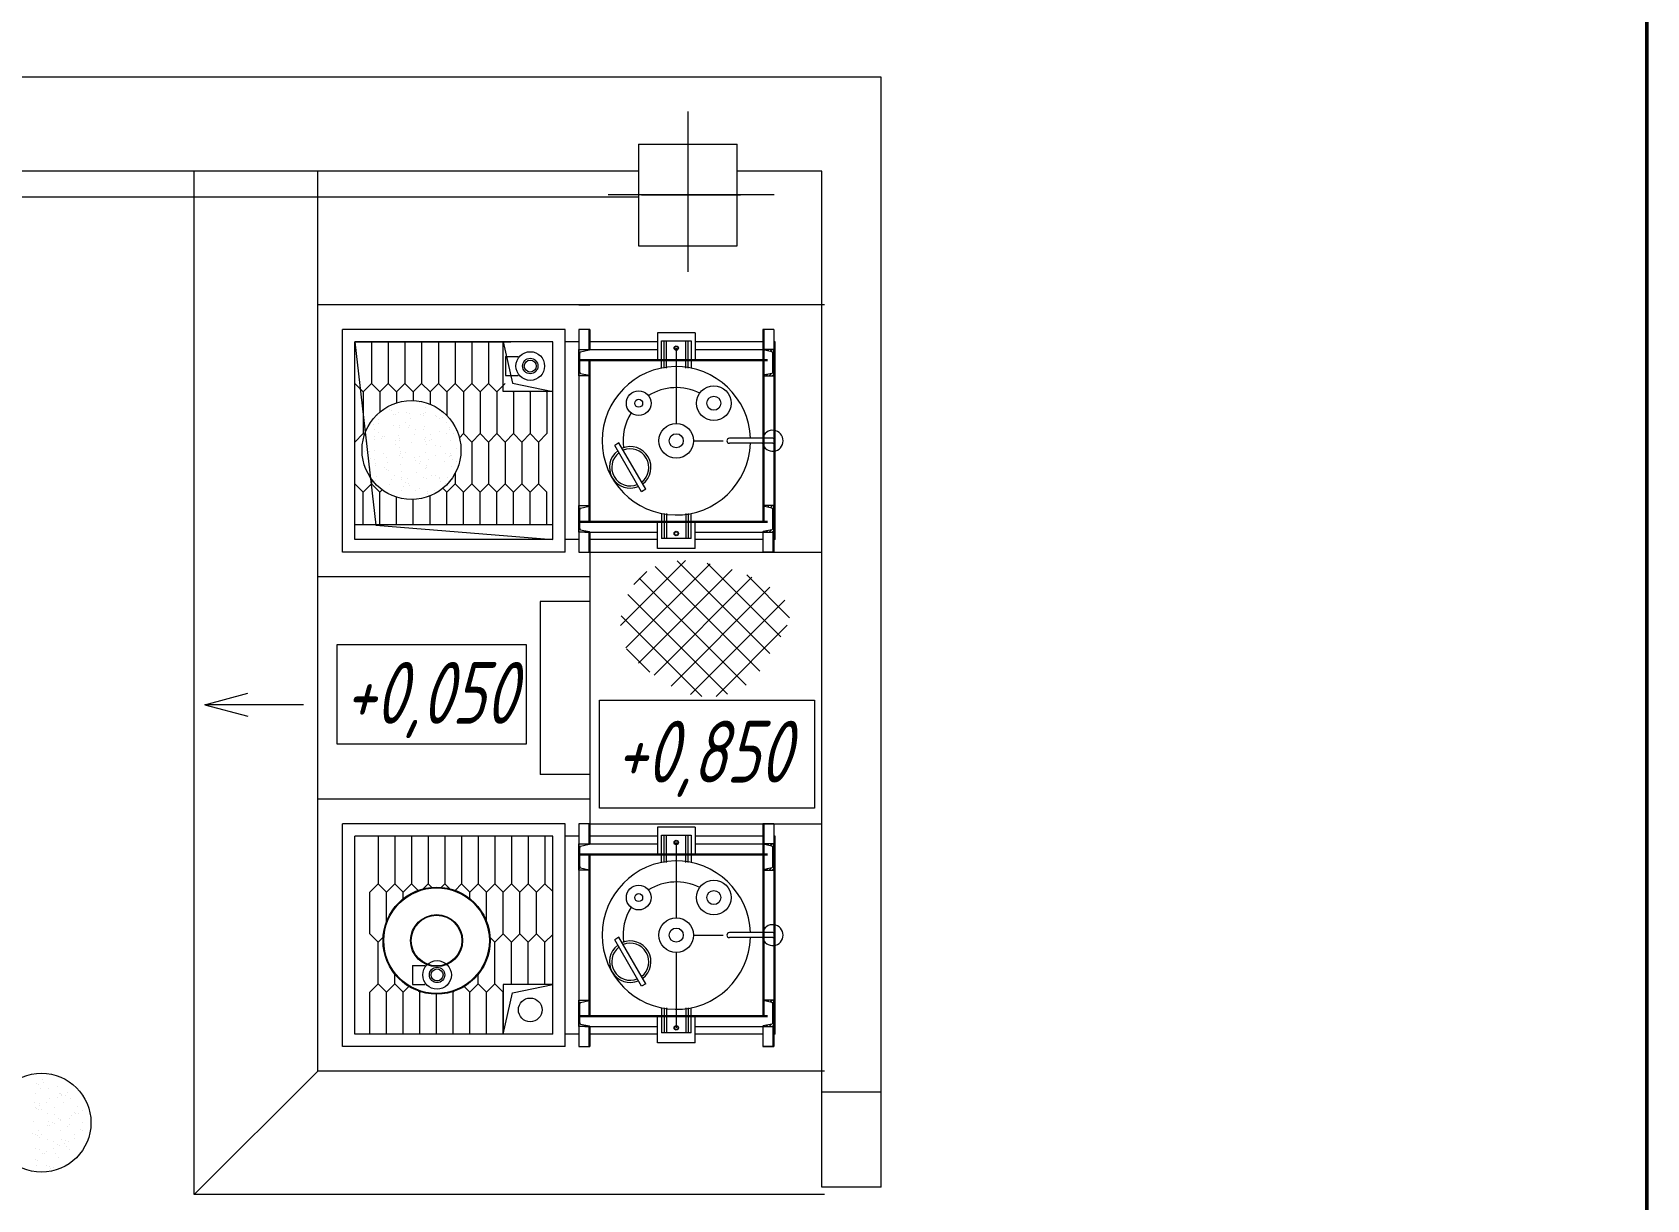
# Model space of a CAD drawing. Header units: millimetres. Extents: x 1337 to 8186, y 1899 to 5236.
# Drawn here: x 5455.2 to 5549.3, y 2751.4 to 2819.5 of the extents above; entities that cross this region are included whole.
import ezdxf

# ---------------------------------------------------------------- set-up
doc = ezdxf.new("R2010")
doc.units = ezdxf.units.MM
for name, color, linetype, lineweight in [('Линия связи (Вновь)', 3, 'Continuous', 60), ('Строительный', 251, 'Continuous', 13), ('Формат - толстая линия', 7, 'Continuous', 50)]:
    doc.layers.add(name, color=color, linetype=linetype, lineweight=lineweight)
doc.styles.add('Simplex', font='simplex.shx', dxfattribs={"width": 0.7, "oblique": 15})

# ---------------------------------------------------------------- blocks, each defined once
blk = doc.blocks.new('A$C178B2837')
at = {"layer": 'Строительный', "ltscale": 100}
for p, q in [((657.963, 402.514), (589.363, 402.514)), ((657.963, 357.603), (657.963, 402.514)), ((657.963, 357.603), (657.963, 402.514)), ((650.143, 401.12), (650.143, 394.633)), ((648.143, 399.803), (648.143, 395.692)), ((648.143, 399.803), (652.143, 399.803)), ((652.143, 395.692), (652.143, 399.803)), ((648.143, 398.714), (597.163, 398.714)), ((630.177, 357.303), (630.177, 398.714)), ((635.177, 362.303), (635.177, 398.714)), ((655.563, 398.714), (652.143, 398.714)), ((655.563, 398.714), (652.143, 398.714)), ((655.563, 357.603), (655.563, 398.714)), ((655.563, 357.603), (655.563, 398.714)), ((655.563, 357.603), (655.563, 398.714)), ((653.637, 397.747), (646.917, 397.747)), ((648.277, 397.747), (652.277, 397.747)), ((648.163, 397.658), (597.163, 397.658)), ((648.143, 395.692), (652.143, 395.692)), ((655.677, 393.303), (635.177, 393.303)), ((645.733, 393.303), (646.177, 393.303)), ((636.177, 383.303), (636.177, 392.303)), ((645.177, 392.303), (636.177, 392.303)), ((645.177, 383.303), (645.177, 392.303)), ((646.177, 392.303), (645.733, 392.303)), ((645.733, 392.303), (645.733, 383.303)), ((646.14, 392.303), (646.14, 391.5)), ((646.177, 392.303), (646.177, 391.5)), ((648.912, 392.165), (648.912, 391.056)), ((650.442, 392.165), (648.912, 392.165)), ((650.442, 392.165), (650.442, 391.056)), ((653.177, 392.303), (653.177, 384.551)), ((653.621, 392.303), (653.177, 392.303)), ((653.177, 392.303), (653.177, 384.551)), ((653.214, 392.303), (653.214, 384.551)), ((653.621, 392.303), (653.621, 383.803)), ((636.677, 383.803), (636.677, 391.803)), ((644.677, 391.803), (636.677, 391.803)), ((636.677, 391.803), (637.525, 384.386)), ((644.677, 391.803), (636.677, 391.803)), ((636.677, 391.803), (642.981, 391.803)), ((636.677, 384.41), (636.677, 391.803)), ((637.352, 391.803), (637.352, 390.116)), ((638.027, 391.803), (638.027, 390.116)), ((638.702, 391.803), (638.702, 390.116)), ((639.377, 391.803), (639.377, 390.116)), ((640.052, 391.803), (640.052, 390.116)), ((640.727, 391.803), (640.727, 390.116)), ((641.402, 391.803), (641.402, 390.116)), ((642.077, 391.803), (642.077, 390.116)), ((642.677, 389.803), (642.677, 391.803)), ((642.677, 391.803), (643.049, 390.135)), ((644.677, 383.803), (644.677, 391.803)), ((645.733, 391.803), (645.177, 391.803)), ((645.733, 390.428), (645.733, 391.5)), ((645.733, 391.5), (646.177, 391.5)), ((645.771, 390.58), (645.771, 391.352)), ((645.806, 391.402), (646.156, 391.477)), ((645.981, 391.5), (648.912, 391.5)), ((648.912, 391.803), (646.177, 391.803)), ((649.077, 390.743), (649.077, 391.853)), ((649.077, 391.853), (650.277, 391.853)), ((649.194, 390.743), (649.194, 391.853)), ((649.285, 390.743), (649.285, 391.853)), ((649.677, 391.553), (649.677, 388.503)), ((650.069, 390.743), (650.069, 391.853)), ((650.16, 390.743), (650.16, 391.853)), ((650.277, 391.853), (650.277, 390.743)), ((653.214, 391.803), (650.442, 391.803)), ((650.442, 391.5), (653.373, 391.5)), ((653.621, 391.5), (653.177, 391.5)), ((653.548, 391.402), (653.198, 391.477)), ((653.293, 391.5), (653.257, 391.464)), ((653.428, 391.5), (653.369, 391.44)), ((653.564, 391.5), (653.48, 391.416)), ((653.621, 391.422), (653.576, 391.377)), ((653.583, 390.58), (653.583, 391.352)), ((653.621, 391.286), (653.583, 391.249)), ((653.677, 391.803), (653.621, 391.803)), ((653.621, 390.428), (653.621, 391.5)), ((653.677, 383.803), (653.677, 391.803)), ((642.77, 391.209), (642.77, 390.446)), ((642.77, 391.209), (643.281, 391.209)), ((645.733, 391.093), (653.373, 391.093)), ((645.733, 391.056), (653.373, 391.056)), ((646.14, 391.056), (646.14, 384.551)), ((646.177, 391.056), (646.177, 384.551)), ((653.621, 391.151), (653.583, 391.114)), ((653.621, 391.016), (653.583, 390.978)), ((653.621, 390.88), (653.583, 390.843)), ((653.621, 390.745), (653.583, 390.708)), ((653.621, 390.61), (653.583, 390.572)), ((636.677, 390.116), (637.015, 389.778)), ((637.352, 390.116), (637.015, 389.778)), ((637.352, 390.116), (637.69, 389.778)), ((638.027, 390.116), (637.69, 389.778)), ((638.027, 390.116), (638.365, 389.778)), ((638.702, 390.116), (638.365, 389.778)), ((638.702, 390.116), (639.04, 389.778)), ((639.377, 390.116), (639.04, 389.778)), ((639.377, 390.116), (639.715, 389.778)), ((640.052, 390.116), (639.715, 389.778)), ((640.052, 390.116), (640.39, 389.778)), ((640.727, 390.116), (640.39, 389.778)), ((640.727, 390.116), (641.065, 389.778)), ((641.402, 390.116), (641.065, 389.778)), ((641.402, 390.116), (641.74, 389.778)), ((642.077, 390.116), (641.74, 389.778)), ((642.077, 390.116), (642.415, 389.778)), ((642.752, 390.116), (642.415, 389.778)), ((642.77, 390.446), (643.281, 390.446)), ((643.049, 390.135), (644.677, 389.803)), ((646.177, 390.428), (645.733, 390.428)), ((645.806, 390.526), (646.156, 390.451)), ((653.177, 390.428), (653.621, 390.428)), ((653.189, 390.448), (653.18, 390.44)), ((653.548, 390.526), (653.198, 390.451)), ((653.362, 390.486), (653.304, 390.428)), ((653.534, 390.523), (653.439, 390.428)), ((653.621, 390.475), (653.574, 390.428)), ((637.015, 389.778), (637.015, 388.091)), ((637.69, 389.778), (637.69, 388.968)), ((638.365, 389.778), (638.365, 389.335)), ((639.04, 389.778), (639.04, 389.427)), ((639.295, 389.346), (639.295, 389.346)), ((639.715, 389.778), (639.715, 389.282)), ((640.39, 389.778), (640.39, 388.832)), ((641.065, 389.778), (641.065, 388.091)), ((641.74, 389.778), (641.74, 388.091)), ((642.415, 389.778), (642.415, 388.091)), ((644.677, 389.803), (642.677, 389.803)), ((643.065, 389.803), (643.09, 389.778)), ((643.115, 389.803), (643.09, 389.778)), ((643.09, 389.778), (643.09, 388.091)), ((643.74, 389.803), (643.765, 389.778)), ((643.79, 389.803), (643.765, 389.778)), ((643.765, 389.778), (643.765, 388.091)), ((644.415, 389.803), (644.44, 389.778)), ((644.44, 389.778), (644.44, 388.091)), ((637.59, 388.838), (637.59, 388.838)), ((637.631, 388.652), (637.631, 388.652)), ((638.058, 389.062), (638.058, 389.062)), ((638.143, 389.043), (638.143, 389.043)), ((638.236, 388.875), (638.236, 388.875)), ((638.306, 388.872), (638.306, 388.872)), ((638.44, 388.955), (638.44, 388.955)), ((638.757, 388.962), (638.757, 388.962)), ((638.887, 388.893), (638.887, 388.893)), ((638.928, 388.707), (638.928, 388.707)), ((639.331, 388.886), (639.331, 388.886)), ((639.462, 388.926), (639.462, 388.926)), ((639.466, 388.831), (639.466, 388.831)), ((639.534, 388.93), (639.534, 388.93)), ((639.543, 389.156), (639.543, 389.156)), ((639.957, 388.838), (639.957, 388.838)), ((639.973, 388.802), (639.973, 388.802)), ((640.116, 388.716), (640.116, 388.716)), ((640.185, 388.948), (640.185, 388.948)), ((640.226, 388.762), (640.226, 388.762)), ((636.677, 387.753), (637.015, 388.091)), ((637.062, 388.043), (637.015, 388.091)), ((637.139, 387.97), (637.139, 387.97)), ((637.44, 388.47), (637.44, 388.47)), ((637.462, 387.957), (637.462, 387.957)), ((637.483, 388.271), (637.483, 388.271)), ((637.641, 388.507), (637.641, 388.507)), ((637.642, 388.149), (637.642, 388.149)), ((637.779, 387.983), (637.779, 387.983)), ((637.89, 387.959), (637.89, 387.959)), ((638.255, 388.426), (638.255, 388.426)), ((638.43, 388.001), (638.43, 388.001)), ((638.462, 388.441), (638.462, 388.441)), ((638.466, 388.346), (638.466, 388.346)), ((638.72, 388.554), (638.72, 388.554)), ((638.829, 388.35), (638.829, 388.35)), ((638.879, 388.433), (638.879, 388.433)), ((639.077, 388.038), (639.077, 388.038)), ((639.127, 388.242), (639.127, 388.242)), ((639.471, 388.266), (639.471, 388.266)), ((639.486, 388.382), (639.486, 388.382)), ((639.728, 388.056), (639.728, 388.056)), ((640.085, 388.185), (640.085, 388.185)), ((640.364, 388.526), (640.364, 388.526)), ((640.374, 388.092), (640.374, 388.092)), ((640.509, 388.353), (640.509, 388.353)), ((640.513, 388.257), (640.513, 388.257)), ((640.659, 388.109), (640.659, 388.109)), ((640.778, 388.208), (640.778, 388.208)), ((640.902, 387.928), (641.065, 388.091)), ((641.402, 387.753), (641.065, 388.091)), ((641.74, 388.091), (641.402, 387.753)), ((641.74, 388.091), (642.077, 387.753)), ((642.415, 388.091), (642.077, 387.753)), ((642.415, 388.091), (642.752, 387.753)), ((642.415, 388.091), (642.752, 387.753)), ((643.09, 388.091), (642.752, 387.753)), ((643.09, 388.091), (643.427, 387.753)), ((643.765, 388.091), (643.427, 387.753)), ((643.765, 388.091), (644.102, 387.753)), ((644.44, 388.091), (644.102, 387.753)), ((637.067, 387.358), (637.067, 387.358)), ((637.133, 387.946), (637.133, 387.946)), ((637.174, 387.76), (637.174, 387.76)), ((637.25, 387.354), (637.25, 387.354)), ((637.466, 387.861), (637.466, 387.861)), ((637.486, 387.412), (637.486, 387.412)), ((637.752, 387.89), (637.752, 387.89)), ((638.304, 387.641), (638.304, 387.641)), ((638.327, 387.814), (638.327, 387.814)), ((638.462, 387.519), (638.462, 387.519)), ((638.471, 387.815), (638.471, 387.815)), ((638.486, 387.897), (638.486, 387.897)), ((638.508, 387.383), (638.508, 387.383)), ((638.71, 387.329), (638.71, 387.329)), ((638.969, 387.73), (638.969, 387.73)), ((639.509, 387.868), (639.509, 387.868)), ((639.513, 387.773), (639.513, 387.773)), ((639.532, 387.324), (639.532, 387.324)), ((639.541, 387.925), (639.541, 387.925)), ((639.583, 387.649), (639.583, 387.649)), ((639.7, 387.803), (639.7, 387.803)), ((639.769, 387.87), (639.769, 387.87)), ((639.947, 387.613), (639.947, 387.613)), ((640.157, 387.573), (640.157, 387.573)), ((640.532, 387.808), (640.532, 387.808)), ((640.799, 387.489), (640.799, 387.489)), ((641.402, 387.753), (641.402, 386.066)), ((642.077, 387.753), (642.077, 386.066)), ((642.752, 387.753), (642.752, 386.066)), ((643.427, 387.753), (643.427, 386.066)), ((644.102, 387.753), (644.102, 386.066)), ((647.36, 387.717), (647.186, 387.617)), ((648.27, 385.739), (647.186, 387.617)), ((648.444, 385.839), (647.36, 387.717)), ((650.377, 387.803), (651.575, 387.803)), ((653.577, 387.903), (651.827, 387.903)), ((653.577, 387.703), (651.827, 387.703)), ((637.225, 387.236), (637.225, 387.236)), ((637.322, 387.091), (637.322, 387.091)), ((637.322, 386.742), (637.322, 386.742)), ((637.473, 387.046), (637.473, 387.046)), ((637.508, 386.898), (637.508, 386.898)), ((637.512, 386.803), (637.512, 386.803)), ((637.824, 387.278), (637.824, 387.278)), ((637.887, 386.728), (637.887, 386.728)), ((637.964, 386.657), (637.964, 386.657)), ((637.973, 387.109), (637.973, 387.109)), ((638.014, 386.923), (638.014, 386.923)), ((638.467, 387.193), (638.467, 387.193)), ((638.513, 387.288), (638.513, 387.288)), ((638.532, 386.839), (638.532, 386.839)), ((638.62, 387.145), (638.62, 387.145)), ((639.08, 387.113), (639.08, 387.113)), ((639.124, 387.011), (639.124, 387.011)), ((639.271, 387.163), (639.271, 387.163)), ((639.283, 386.89), (639.283, 386.89)), ((639.312, 386.977), (639.312, 386.977)), ((639.531, 386.699), (639.531, 386.699)), ((639.555, 386.81), (639.555, 386.81)), ((639.559, 386.715), (639.559, 386.715)), ((639.655, 387.037), (639.655, 387.037)), ((639.917, 387.2), (639.917, 387.2)), ((640.297, 386.952), (640.297, 386.952)), ((640.361, 387.295), (640.361, 387.295)), ((640.52, 387.173), (640.52, 387.173)), ((640.555, 387.294), (640.555, 387.294)), ((640.559, 387.199), (640.559, 387.199)), ((640.568, 387.218), (640.568, 387.218)), ((640.579, 386.75), (640.579, 386.75)), ((640.609, 387.032), (640.609, 387.032)), ((640.768, 386.983), (640.768, 386.983)), ((637.015, 385.728), (636.677, 386.066)), ((637.015, 385.728), (637.352, 386.066)), ((637.352, 386.246), (637.352, 386.066)), ((637.69, 385.728), (637.352, 386.066)), ((637.462, 386.121), (637.462, 386.121)), ((637.516, 386.216), (637.516, 386.216)), ((637.532, 386.354), (637.532, 386.354)), ((637.557, 386.03), (637.557, 386.03)), ((638.046, 386.606), (638.046, 386.606)), ((638.076, 386.04), (638.076, 386.04)), ((638.163, 386.253), (638.163, 386.253)), ((638.294, 386.416), (638.294, 386.416)), ((638.555, 386.325), (638.555, 386.325)), ((638.559, 386.23), (638.559, 386.23)), ((638.578, 386.577), (638.578, 386.577)), ((638.708, 386.098), (638.708, 386.098)), ((638.814, 386.271), (638.814, 386.271)), ((638.855, 386.085), (638.855, 386.085)), ((639.152, 386.501), (639.152, 386.501)), ((639.46, 386.308), (639.46, 386.308)), ((639.578, 386.265), (639.578, 386.265)), ((639.795, 386.416), (639.795, 386.416)), ((639.945, 386.382), (639.945, 386.382)), ((640.104, 386.26), (640.104, 386.26)), ((640.111, 386.326), (640.111, 386.326)), ((640.152, 386.14), (640.152, 386.14)), ((640.352, 386.07), (640.352, 386.07)), ((640.39, 385.728), (640.727, 386.066)), ((640.408, 386.336), (640.408, 386.336)), ((640.727, 386.481), (640.727, 386.066)), ((641.065, 385.728), (640.727, 386.066)), ((641.065, 385.728), (641.402, 386.066)), ((641.74, 385.728), (641.402, 386.066)), ((641.74, 385.728), (642.077, 386.066)), ((642.415, 385.728), (642.077, 386.066)), ((642.415, 385.728), (642.752, 386.066)), ((642.415, 385.728), (642.752, 386.066)), ((643.09, 385.728), (642.752, 386.066)), ((643.09, 385.728), (643.427, 386.066)), ((643.765, 385.728), (643.427, 386.066)), ((643.765, 385.728), (644.102, 386.066)), ((644.44, 385.728), (644.102, 386.066)), ((637.015, 384.41), (637.015, 385.728)), ((637.69, 385.728), (637.779, 385.818)), ((637.69, 384.41), (637.69, 385.728)), ((638.365, 384.41), (638.365, 385.52)), ((638.578, 385.781), (638.578, 385.781)), ((638.65, 385.965), (638.65, 385.965)), ((638.867, 385.976), (638.867, 385.976)), ((639.04, 384.41), (639.04, 385.429)), ((639.115, 385.786), (639.115, 385.786)), ((639.292, 385.88), (639.292, 385.88)), ((639.601, 385.752), (639.601, 385.752)), ((639.605, 385.656), (639.605, 385.656)), ((639.715, 384.41), (639.715, 385.573)), ((639.906, 385.8), (639.906, 385.8)), ((640.39, 385.728), (640.235, 385.883)), ((640.39, 384.41), (640.39, 385.728)), ((641.065, 384.41), (641.065, 385.728)), ((641.74, 384.41), (641.74, 385.728)), ((642.415, 384.41), (642.415, 385.728)), ((643.09, 384.41), (643.09, 385.728)), ((643.765, 384.41), (643.765, 385.728)), ((644.44, 384.41), (644.44, 385.728)), ((648.444, 385.839), (648.27, 385.739)), ((645.733, 384.107), (645.733, 385.178)), ((645.733, 385.178), (646.177, 385.178)), ((645.771, 384.259), (645.771, 385.03)), ((645.806, 385.08), (646.156, 385.155)), ((649.077, 384.864), (649.077, 383.853)), ((649.194, 384.864), (649.194, 383.853)), ((649.285, 384.864), (649.285, 383.853)), ((650.069, 384.864), (650.069, 383.853)), ((650.16, 384.864), (650.16, 383.853)), ((650.277, 383.853), (650.277, 384.864)), ((653.621, 385.178), (653.177, 385.178)), ((653.548, 385.08), (653.198, 385.155)), ((653.293, 385.178), (653.257, 385.142)), ((653.428, 385.178), (653.369, 385.119)), ((653.564, 385.178), (653.48, 385.095)), ((653.621, 385.1), (653.576, 385.055)), ((653.583, 384.259), (653.583, 385.03)), ((653.621, 384.965), (653.583, 384.927)), ((653.621, 384.83), (653.583, 384.792)), ((653.621, 384.694), (653.583, 384.657)), ((653.621, 384.107), (653.621, 385.178)), ((636.677, 384.41), (644.677, 384.41)), ((637.525, 384.386), (644.677, 383.803)), ((645.733, 384.615), (645.771, 384.652)), ((645.733, 384.551), (653.373, 384.551)), ((645.733, 384.513), (653.373, 384.513)), ((646.177, 384.107), (645.733, 384.107)), ((645.806, 384.205), (646.156, 384.13)), ((645.981, 384.107), (648.912, 384.107)), ((646.14, 384.107), (646.14, 383.303)), ((646.177, 384.107), (646.177, 383.303)), ((648.912, 383.441), (648.912, 384.551)), ((650.442, 383.441), (650.442, 384.551)), ((650.442, 384.107), (653.373, 384.107)), ((653.177, 384.107), (653.177, 383.303)), ((653.177, 384.107), (653.621, 384.107)), ((653.189, 384.127), (653.18, 384.118)), ((653.548, 384.205), (653.198, 384.13)), ((653.362, 384.165), (653.304, 384.107)), ((653.534, 384.202), (653.439, 384.107)), ((653.621, 384.153), (653.574, 384.107)), ((653.621, 384.559), (653.583, 384.522)), ((653.621, 384.424), (653.583, 384.386)), ((653.621, 384.288), (653.583, 384.251)), ((653.583, 384.107), (653.583, 383.303)), ((653.621, 384.107), (653.621, 383.303)), ((644.677, 383.803), (636.677, 383.803)), ((645.733, 383.803), (645.177, 383.803)), ((648.912, 383.803), (646.177, 383.803)), ((650.442, 383.441), (648.912, 383.441)), ((650.277, 383.853), (649.077, 383.853)), ((653.177, 383.803), (650.442, 383.803)), ((653.677, 383.803), (653.621, 383.803)), ((645.177, 383.303), (636.177, 383.303)), ((645.733, 383.303), (646.177, 383.303)), ((646.177, 383.303), (655.563, 383.303)), ((646.177, 383.303), (646.177, 372.303)), ((647.421, 380.328), (650.051, 382.958)), ((647.641, 379.426), (651.045, 382.83)), ((649.709, 382.952), (653.466, 379.196)), ((650.932, 382.852), (653.912, 379.872)), ((653.621, 383.303), (653.177, 383.303)), ((653.177, 383.303), (653.621, 383.303)), ((646.177, 382.303), (635.177, 382.303)), ((647.963, 381.993), (648.489, 382.519)), ((648.147, 378.81), (651.937, 382.599)), ((648.174, 382.242), (652.506, 377.91)), ((648.78, 378.32), (652.74, 382.28)), ((648.818, 382.721), (653.058, 378.481)), ((652.534, 382.373), (654.262, 380.645)), ((647.711, 381.583), (651.743, 377.551)), ((649.464, 377.881), (653.463, 381.881)), ((646.177, 381.303), (644.177, 381.303)), ((644.177, 381.303), (644.177, 374.303)), ((650.248, 377.543), (654.063, 381.358)), ((647.446, 380.726), (650.718, 377.453)), ((651.288, 377.46), (654.17, 380.342)), ((635.956, 379.561), (643.61, 379.561)), ((635.956, 375.529), (635.956, 379.561)), ((643.61, 379.561), (643.61, 375.529)), ((647.664, 379.385), (648.601, 378.448)), ((630.61, 377.121), (632.349, 377.587)), ((630.61, 377.121), (632.349, 376.655)), ((634.598, 377.121), (630.61, 377.121)), ((646.577, 377.306), (655.265, 377.306)), ((646.577, 372.935), (646.577, 377.306)), ((655.265, 377.306), (655.265, 372.935)), ((643.61, 375.529), (635.956, 375.529)), ((646.177, 374.303), (644.177, 374.303)), ((646.177, 373.303), (635.177, 373.303)), ((655.265, 372.935), (646.577, 372.935)), ((636.177, 363.303), (636.177, 372.303)), ((645.177, 372.303), (636.177, 372.303)), ((645.177, 363.303), (645.177, 372.303)), ((646.177, 372.303), (645.733, 372.303)), ((645.733, 372.303), (645.733, 363.303)), ((646.14, 372.303), (646.14, 371.5)), ((646.177, 372.303), (655.563, 372.303)), ((646.177, 372.303), (646.177, 371.5)), ((653.177, 372.303), (653.177, 364.551)), ((653.621, 372.303), (653.177, 372.303)), ((653.177, 372.303), (653.177, 364.551)), ((653.214, 372.303), (653.214, 364.551)), ((653.621, 372.303), (653.621, 363.803)), ((636.677, 363.803), (636.677, 371.803)), ((644.677, 371.803), (636.677, 371.803)), ((637.615, 371.803), (637.615, 369.878)), ((638.29, 371.803), (638.29, 369.878)), ((638.965, 371.803), (638.965, 369.878)), ((639.64, 371.803), (639.64, 369.878)), ((640.315, 371.803), (640.315, 369.878)), ((640.99, 371.803), (640.99, 369.878)), ((641.665, 371.803), (641.665, 369.878)), ((642.34, 371.803), (642.34, 369.878)), ((643.015, 371.803), (643.015, 369.878)), ((643.69, 371.803), (643.69, 369.878)), ((644.365, 371.803), (644.365, 369.878)), ((644.677, 363.803), (644.677, 371.803)), ((645.733, 371.803), (645.177, 371.803)), ((648.912, 371.803), (646.177, 371.803)), ((648.912, 372.165), (648.912, 371.056)), ((650.442, 372.165), (648.912, 372.165)), ((649.077, 370.743), (649.077, 371.853)), ((649.077, 371.853), (650.277, 371.853)), ((649.194, 370.743), (649.194, 371.853)), ((649.285, 370.743), (649.285, 371.853)), ((650.069, 370.743), (650.069, 371.853)), ((650.16, 370.743), (650.16, 371.853)), ((650.277, 371.853), (650.277, 370.743)), ((650.442, 372.165), (650.442, 371.056)), ((653.214, 371.803), (650.442, 371.803)), ((653.677, 371.803), (653.621, 371.803)), ((653.677, 363.803), (653.677, 371.803)), ((645.733, 370.428), (645.733, 371.5)), ((645.733, 371.5), (646.177, 371.5)), ((645.733, 371.093), (653.373, 371.093)), ((645.733, 371.056), (653.373, 371.056)), ((645.771, 370.58), (645.771, 371.352)), ((645.806, 371.402), (646.156, 371.477)), ((645.981, 371.5), (648.912, 371.5)), ((646.14, 371.056), (646.14, 364.551)), ((646.177, 371.056), (646.177, 364.551)), ((649.677, 371.553), (649.677, 368.503)), ((650.442, 371.5), (653.373, 371.5)), ((653.621, 371.5), (653.177, 371.5)), ((653.548, 371.402), (653.198, 371.477)), ((653.293, 371.5), (653.257, 371.464)), ((653.428, 371.5), (653.369, 371.44)), ((653.564, 371.5), (653.48, 371.416)), ((653.621, 371.422), (653.576, 371.377)), ((653.583, 370.58), (653.583, 371.352)), ((653.621, 371.286), (653.583, 371.249)), ((653.621, 371.151), (653.583, 371.114)), ((653.621, 371.016), (653.583, 370.978)), ((653.621, 370.428), (653.621, 371.5)), ((645.733, 370.473), (645.794, 370.533)), ((646.177, 370.428), (645.733, 370.428)), ((645.806, 370.526), (646.156, 370.451)), ((653.177, 370.428), (653.621, 370.428)), ((653.189, 370.448), (653.18, 370.44)), ((653.548, 370.526), (653.198, 370.451)), ((653.362, 370.486), (653.304, 370.428)), ((653.534, 370.523), (653.439, 370.428)), ((653.621, 370.475), (653.574, 370.428)), ((653.621, 370.88), (653.583, 370.843)), ((653.621, 370.745), (653.583, 370.708)), ((653.621, 370.61), (653.583, 370.572)), ((637.615, 369.878), (637.277, 369.541)), ((637.615, 369.878), (637.952, 369.541)), ((638.29, 369.878), (637.952, 369.541)), ((638.29, 369.878), (638.627, 369.541)), ((638.965, 369.878), (638.627, 369.541)), ((638.965, 369.878), (639.231, 369.612)), ((639.64, 369.878), (639.438, 369.677)), ((639.64, 369.878), (639.781, 369.737)), ((640.315, 369.878), (640.174, 369.738)), ((640.315, 369.878), (640.513, 369.68)), ((640.99, 369.878), (640.726, 369.614)), ((640.99, 369.878), (641.327, 369.541)), ((641.665, 369.878), (641.327, 369.541)), ((641.665, 369.878), (642.002, 369.541)), ((642.34, 369.878), (642.002, 369.541)), ((642.34, 369.878), (642.677, 369.541)), ((643.015, 369.878), (642.677, 369.541)), ((643.015, 369.878), (643.352, 369.541)), ((643.69, 369.878), (643.352, 369.541)), ((643.69, 369.878), (644.027, 369.541)), ((644.365, 369.878), (644.027, 369.541)), ((644.365, 369.878), (644.677, 369.566)), ((637.277, 367.853), (637.277, 369.541)), ((637.952, 368.338), (637.952, 369.541)), ((638.627, 369.271), (638.627, 369.541)), ((641.327, 369.278), (641.327, 369.541)), ((642.002, 368.361), (642.002, 369.541)), ((642.677, 367.853), (642.677, 369.541)), ((643.352, 367.853), (643.352, 369.541)), ((644.027, 367.853), (644.027, 369.541)), ((637.615, 367.516), (637.277, 367.853)), ((637.615, 367.516), (637.819, 367.721)), ((642.144, 367.711), (642.34, 367.516)), ((642.677, 367.853), (642.34, 367.516)), ((642.677, 367.853), (643.014, 367.515)), ((643.352, 367.853), (643.014, 367.515)), ((643.352, 367.853), (643.69, 367.515)), ((644.027, 367.853), (643.69, 367.515)), ((644.027, 367.853), (644.365, 367.515)), ((644.677, 367.828), (644.365, 367.515)), ((647.36, 367.717), (647.186, 367.617)), ((648.444, 365.839), (647.36, 367.717)), ((650.377, 367.803), (651.575, 367.803)), ((653.577, 367.903), (651.827, 367.903)), ((653.577, 367.703), (651.827, 367.703)), ((637.615, 365.828), (637.615, 367.516)), ((642.34, 365.828), (642.34, 367.516)), ((643.014, 365.828), (643.014, 367.515)), ((643.69, 365.828), (643.69, 367.515)), ((644.365, 365.828), (644.365, 367.515)), ((648.27, 365.739), (647.186, 367.617)), ((649.677, 367.103), (649.677, 364.053)), ((639, 366.574), (639, 365.81)), ((639, 366.574), (639.511, 366.574)), ((637.277, 365.491), (637.615, 365.828)), ((637.952, 365.491), (637.615, 365.828)), ((637.952, 365.491), (638.29, 365.828)), ((638.29, 365.828), (638.29, 366.226)), ((638.627, 365.491), (638.29, 365.828)), ((639, 365.81), (639.511, 365.81)), ((641.327, 365.491), (641.665, 365.828)), ((641.665, 365.828), (641.665, 366.216)), ((642.002, 365.491), (641.665, 365.828)), ((642.002, 365.491), (642.34, 365.828)), ((642.677, 365.491), (642.34, 365.828)), ((642.677, 365.803), (642.677, 363.803)), ((644.677, 365.803), (642.677, 365.803)), ((643.049, 365.472), (644.677, 365.803)), ((648.444, 365.839), (648.27, 365.739)), ((637.277, 363.803), (637.277, 365.491)), ((637.952, 363.803), (637.952, 365.491)), ((638.627, 365.491), (638.862, 365.725)), ((638.627, 363.803), (638.627, 365.491)), ((639.302, 365.491), (639.253, 365.539)), ((639.302, 365.491), (639.326, 365.515)), ((639.302, 363.803), (639.302, 365.491)), ((639.977, 363.803), (639.977, 365.413)), ((640.652, 365.491), (640.63, 365.513)), ((640.652, 365.491), (640.696, 365.534)), ((640.652, 363.803), (640.652, 365.491)), ((641.327, 365.491), (641.096, 365.722)), ((641.327, 363.803), (641.327, 365.491)), ((642.002, 363.803), (642.002, 365.491)), ((642.677, 363.803), (642.677, 365.491)), ((642.677, 363.803), (643.049, 365.472)), ((645.733, 364.107), (645.733, 365.178)), ((645.733, 365.178), (646.177, 365.178)), ((645.733, 365.169), (645.742, 365.178)), ((645.806, 365.08), (646.156, 365.155)), ((653.621, 365.178), (653.177, 365.178)), ((653.548, 365.08), (653.198, 365.155)), ((653.293, 365.178), (653.257, 365.142)), ((653.428, 365.178), (653.369, 365.119)), ((653.564, 365.178), (653.48, 365.095)), ((653.621, 365.1), (653.576, 365.055)), ((653.621, 364.107), (653.621, 365.178)), ((645.733, 364.551), (653.373, 364.551)), ((645.733, 364.513), (653.373, 364.513)), ((645.771, 364.259), (645.771, 365.03)), ((648.912, 363.441), (648.912, 364.551)), ((649.077, 364.864), (649.077, 363.853)), ((649.194, 364.864), (649.194, 363.853)), ((649.285, 364.864), (649.285, 363.853)), ((650.069, 364.864), (650.069, 363.853)), ((650.16, 364.864), (650.16, 363.853)), ((650.277, 363.853), (650.277, 364.864)), ((650.442, 363.441), (650.442, 364.551)), ((653.583, 364.259), (653.583, 365.03)), ((653.621, 364.965), (653.583, 364.927)), ((653.621, 364.83), (653.583, 364.792)), ((653.621, 364.694), (653.583, 364.657)), ((653.621, 364.559), (653.583, 364.522)), ((644.677, 363.803), (636.677, 363.803)), ((645.733, 363.803), (645.177, 363.803)), ((646.177, 364.107), (645.733, 364.107)), ((645.806, 364.205), (646.156, 364.13)), ((645.981, 364.107), (648.912, 364.107)), ((646.14, 364.107), (646.14, 363.303)), ((646.177, 364.107), (646.177, 363.303)), ((648.912, 363.803), (646.177, 363.803)), ((650.277, 363.853), (649.077, 363.853)), ((650.442, 364.107), (653.373, 364.107)), ((653.177, 363.803), (650.442, 363.803)), ((653.177, 364.107), (653.177, 363.303)), ((653.177, 364.107), (653.621, 364.107)), ((653.189, 364.127), (653.18, 364.118)), ((653.548, 364.205), (653.198, 364.13)), ((653.362, 364.165), (653.304, 364.107)), ((653.534, 364.202), (653.439, 364.107)), ((653.621, 364.153), (653.574, 364.107)), ((653.621, 364.424), (653.583, 364.386)), ((653.621, 364.288), (653.583, 364.251)), ((653.583, 364.107), (653.583, 363.303)), ((653.621, 364.107), (653.621, 363.303)), ((653.677, 363.803), (653.621, 363.803)), ((645.177, 363.303), (636.177, 363.303)), ((645.733, 363.303), (646.177, 363.303)), ((650.442, 363.441), (648.912, 363.441)), ((653.621, 363.303), (653.177, 363.303)), ((653.177, 363.303), (653.621, 363.303)), ((624.049, 361.974), (624.049, 361.974)), ((624.08, 361.833), (624.08, 361.833)), ((635.177, 362.303), (630.177, 357.303)), ((635.177, 362.303), (635.177, 362.303)), ((655.677, 362.303), (635.177, 362.303)), ((623.773, 361.39), (623.773, 361.39)), ((623.814, 361.812), (623.814, 361.812)), ((623.895, 361.775), (623.895, 361.775)), ((623.973, 361.591), (623.973, 361.591)), ((624.275, 361.601), (624.275, 361.601)), ((624.31, 361.189), (624.31, 361.189)), ((624.627, 361.241), (624.627, 361.241)), ((624.653, 361.685), (624.653, 361.685)), ((624.71, 361.4), (624.71, 361.4)), ((624.779, 361.379), (624.779, 361.379)), ((624.79, 361.363), (624.79, 361.363)), ((624.795, 361.32), (624.795, 361.32)), ((624.95, 361.334), (624.95, 361.334)), ((625.058, 361.444), (625.058, 361.444)), ((625.17, 361.188), (625.17, 361.188)), ((655.563, 361.457), (657.963, 361.457)), ((623.728, 361.04), (623.728, 361.04)), ((623.757, 360.829), (623.757, 360.829)), ((623.79, 360.778), (623.79, 360.778)), ((623.87, 360.741), (623.87, 360.741)), ((623.899, 360.995), (623.899, 360.995)), ((623.925, 360.909), (623.925, 360.909)), ((624.003, 360.746), (624.003, 360.746)), ((624.188, 361.033), (624.188, 361.033)), ((624.25, 360.567), (624.25, 360.567)), ((624.517, 360.833), (624.517, 360.833)), ((624.54, 360.546), (624.54, 360.546)), ((624.883, 361.041), (624.883, 361.041)), ((625.322, 360.621), (625.322, 360.621)), ((625.374, 360.587), (625.374, 360.587)), ((625.441, 360.871), (625.441, 360.871)), ((625.494, 360.576), (625.494, 360.576)), ((625.637, 360.711), (625.637, 360.711)), ((623.675, 360.273), (623.675, 360.273)), ((623.896, 359.889), (623.896, 359.889)), ((624.233, 360.103), (624.233, 360.103)), ((624.272, 360.282), (624.272, 360.282)), ((624.335, 360.096), (624.335, 360.096)), ((624.443, 360.237), (624.443, 360.237)), ((624.504, 360.176), (624.504, 360.176)), ((624.685, 360.366), (624.685, 360.366)), ((624.766, 360.329), (624.766, 360.329)), ((624.766, 360.3), (624.766, 360.3)), ((624.77, 359.902), (624.77, 359.902)), ((625.06, 360.075), (625.06, 360.075)), ((625.113, 360.398), (625.113, 360.398)), ((625.146, 360.154), (625.146, 360.154)), ((625.206, 360.507), (625.206, 360.507)), ((625.581, 359.954), (625.581, 359.954)), ((625.661, 359.917), (625.661, 359.917)), ((625.671, 360.228), (625.671, 360.228)), ((623.633, 359.764), (623.633, 359.764)), ((623.765, 359.745), (623.765, 359.745)), ((623.846, 359.707), (623.846, 359.707)), ((623.905, 359.629), (623.905, 359.629)), ((624.01, 359.736), (624.01, 359.736)), ((624.226, 359.533), (624.226, 359.533)), ((624.463, 359.459), (624.463, 359.459)), ((624.661, 359.332), (624.661, 359.332)), ((624.741, 359.295), (624.741, 359.295)), ((624.816, 359.524), (624.816, 359.524)), ((624.914, 359.363), (624.914, 359.363)), ((624.987, 359.479), (624.987, 359.479)), ((625, 359.258), (625, 359.258)), ((625.082, 359.442), (625.082, 359.442)), ((625.343, 359.754), (625.343, 359.754)), ((625.345, 359.567), (625.345, 359.567)), ((623.741, 358.711), (623.741, 358.711)), ((623.765, 359.185), (623.765, 359.185)), ((623.822, 358.674), (623.822, 358.674)), ((623.936, 359.14), (623.936, 359.14)), ((624.043, 358.952), (624.043, 358.952)), ((624.135, 358.986), (624.135, 358.986)), ((624.212, 359.031), (624.212, 359.031)), ((624.475, 359.155), (624.475, 359.155)), ((624.554, 358.978), (624.554, 358.978)), ((624.693, 358.815), (624.693, 358.815)), ((625.121, 359.121), (625.121, 359.121)), ((623.791, 358.49), (623.791, 358.49)), ((624.202, 358.499), (624.202, 358.499)), ((624.309, 358.427), (624.309, 358.427)), ((624.365, 358.342), (624.365, 358.342)), ((624.48, 358.382), (624.48, 358.382)), ((655.677, 357.303), (630.177, 357.303)), ((657.963, 357.603), (655.563, 357.603))]:
    blk.add_line(p, q, dxfattribs=at)
for centre, radius in [((643.77, 390.828), 0.58), ((649.677, 391.553), 0.09), ((649.677, 391.553), 0.0689), ((643.77, 390.828), 0.311), ((643.77, 390.828), 0.243), ((651.197, 389.323), 0.7), ((638.966, 387.428), 2), ((648.157, 389.323), 0.5), ((648.157, 389.323), 0.16), ((651.197, 389.323), 0.285), ((649.677, 387.803), 0.7), ((649.677, 387.803), 0.285), ((649.677, 384.053), 0.09), ((649.677, 384.053), 0.0689), ((649.677, 371.553), 0.09), ((649.677, 371.553), 0.0689), ((639.981, 367.58), 2.166), ((639.981, 367.58), 2.135), ((648.157, 369.323), 0.5), ((651.197, 369.323), 0.7), ((648.157, 369.323), 0.16), ((651.197, 369.323), 0.285), ((639.981, 367.58), 1.051), ((639.981, 367.58), 1.025), ((649.677, 367.803), 0.7), ((649.677, 367.803), 0.285), ((640, 366.192), 0.58), ((640, 366.192), 0.311), ((640, 366.192), 0.243), ((643.77, 364.779), 0.479), ((649.677, 364.053), 0.09), ((649.677, 364.053), 0.0689), ((623.997, 360.214), 2)]:
    blk.add_circle(centre, radius, dxfattribs=at)
for centre, radius, start, end in [((645.827, 391.349), 0.0565, 111.49132, 181.62935), ((646.154, 391.499), 0.023, 274.88588, 0.2082), ((653.2, 391.499), 0.023, 179.7918, 265.11412), ((653.527, 391.349), 0.0565, 358.37065, 68.50868), ((645.827, 390.579), 0.0565, 178.37065, 248.50868), ((649.677, 387.803), 3, 1.91021, 358.08979), ((649.677, 387.803), 3, 1.91021, 358.08979), ((653.527, 390.579), 0.0565, 291.49132, 1.62935), ((646.154, 390.428), 0.023, 359.7918, 85.11412), ((649.677, 387.803), 2.15, 63.73783, 121.64519), ((653.2, 390.428), 0.023, 94.88588, 180.2082), ((649.677, 387.803), 2.15, 148.35481, 187.45957), ((653.577, 387.803), 0.424, 193.63302, 166.36698), ((647.815, 386.728), 0.84, 126.85726, 293.14274), ((647.815, 386.728), 0.75, 127.6883, 292.3117), ((647.815, 386.728), 0.84, 306.85726, 113.14274), ((647.815, 386.728), 0.75, 307.6883, 112.3117), ((651.827, 387.803), 0.1, 90, 270), ((653.577, 387.803), 0.1, 270, 90), ((645.827, 385.028), 0.0565, 111.49132, 181.62935), ((646.154, 385.178), 0.023, 274.88588, 0.2082), ((653.2, 385.178), 0.023, 179.7918, 265.11412), ((653.527, 385.028), 0.0565, 358.37065, 68.50868), ((645.827, 384.257), 0.0565, 178.37065, 248.50868), ((646.154, 384.107), 0.023, 359.7918, 85.11412), ((653.2, 384.107), 0.023, 94.88588, 180.2082), ((653.527, 384.257), 0.0565, 291.49132, 1.62935), ((645.827, 371.349), 0.0565, 111.49132, 181.62935), ((646.154, 371.499), 0.023, 274.88588, 0.2082), ((653.2, 371.499), 0.023, 179.7918, 265.11412), ((653.527, 371.349), 0.0565, 358.37065, 68.50868), ((645.827, 370.579), 0.0565, 178.37065, 248.50868), ((646.154, 370.428), 0.023, 359.7918, 85.11412), ((649.677, 367.803), 3, 1.91021, 358.08979), ((649.677, 367.803), 3, 1.91021, 358.08979), ((653.2, 370.428), 0.023, 94.88588, 180.2082), ((653.527, 370.579), 0.0565, 291.49132, 1.62935), ((649.677, 367.803), 2.15, 63.73783, 121.64519), ((649.677, 367.803), 2.15, 148.35481, 187.45957), ((651.827, 367.803), 0.1, 90, 270), ((653.577, 367.803), 0.424, 193.63302, 166.36698), ((653.577, 367.803), 0.1, 270, 90), ((647.815, 366.728), 0.84, 126.85726, 293.14274), ((647.815, 366.728), 0.75, 127.6883, 292.3117), ((647.815, 366.728), 0.84, 306.85726, 113.14274), ((647.815, 366.728), 0.75, 307.6883, 112.3117), ((646.154, 365.178), 0.023, 274.88588, 0.2082), ((653.2, 365.178), 0.023, 179.7918, 265.11412), ((645.827, 365.028), 0.0565, 111.49132, 181.62935), ((653.527, 365.028), 0.0565, 358.37065, 68.50868), ((645.827, 364.257), 0.0565, 178.37065, 248.50868), ((646.154, 364.107), 0.023, 359.7918, 85.11412), ((653.2, 364.107), 0.023, 94.88588, 180.2082), ((653.527, 364.257), 0.0565, 291.49132, 1.62935)]:
    blk.add_arc(centre, radius, start, end, dxfattribs=at)
at = {"layer": 'Строительный', "ltscale": 100, "style": 'Simplex', "oblique": 15, "width": 0.7}
for s, p in [('+0,050', (636.233, 376.355)), ('+0,850', (647.204, 373.977))]:
    blk.add_text(s, height=2.5, dxfattribs=at).set_placement(p)

msp = doc.modelspace()

# ---------------------------------------------------------------- linework, layer by layer
at = {"layer": 'Формат - толстая линия'}
msp.add_lwpolyline([(4542.225, 2938.939), (5549.281, 2938.939), (5549.281, 2207.23), (4542.225, 2207.23)], close=True, dxfattribs=at)

# ---------------------------------------------------------------- block references
at = {"layer": 'Линия связи (Вновь)', "xscale": 1.44, "yscale": 1.44, "zscale": 1.44}
msp.add_blockref('A$C178B2837', (4557.213, 2237.225), dxfattribs=at)

doc.saveas('drawing.dxf')
